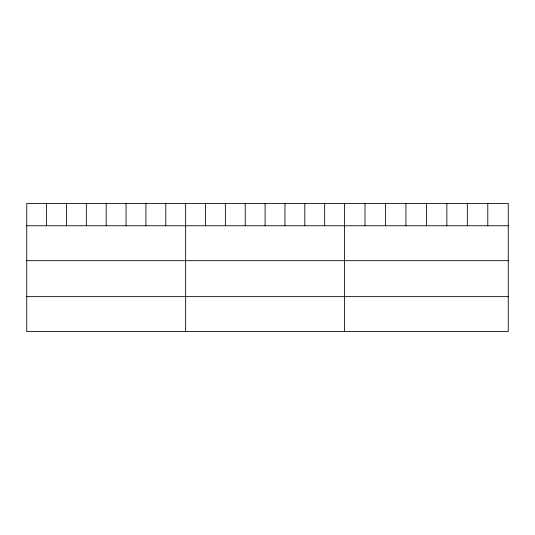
<?xml version="1.0" encoding="UTF-8"?>
<svg xmlns="http://www.w3.org/2000/svg" width="535" height="535" viewBox="0 0 535 535"><rect width="100%" height="100%" fill="white"/><g stroke="black" fill="none" stroke-linecap="round" stroke-linejoin="round"><path stroke-width="0.8" d="M508.25 225.763L508.25 331.56L26.75 331.56L26.75 203.44L508.25 203.44L508.25 225.763L26.75 225.763M26.75 260.672L508.25 260.672M26.75 296.644L508.25 296.644M487.786 203.44L487.786 225.763M467.322 203.44L467.322 225.763M446.859 203.44L446.859 225.763M426.395 203.44L426.395 225.763M405.931 203.44L405.931 225.763M385.467 203.44L385.467 225.763M365.004 203.44L365.004 225.763M344.54 203.44L344.54 331.56M324.678 203.44L324.678 225.763M304.816 203.44L304.816 225.763M284.954 203.44L284.954 225.763M265.092 203.44L265.092 225.763M245.231 203.44L245.231 225.763M225.369 203.44L225.369 225.763M205.507 203.44L205.507 225.763M185.645 203.44L185.645 331.56M165.783 203.44L165.783 225.763M145.921 203.44L145.921 225.763M126.059 203.44L126.059 225.763M106.198 203.44L106.198 225.763M86.336 203.44L86.336 225.763M66.474 203.44L66.474 225.763M46.612 203.44L46.612 225.763"/></g></svg>
